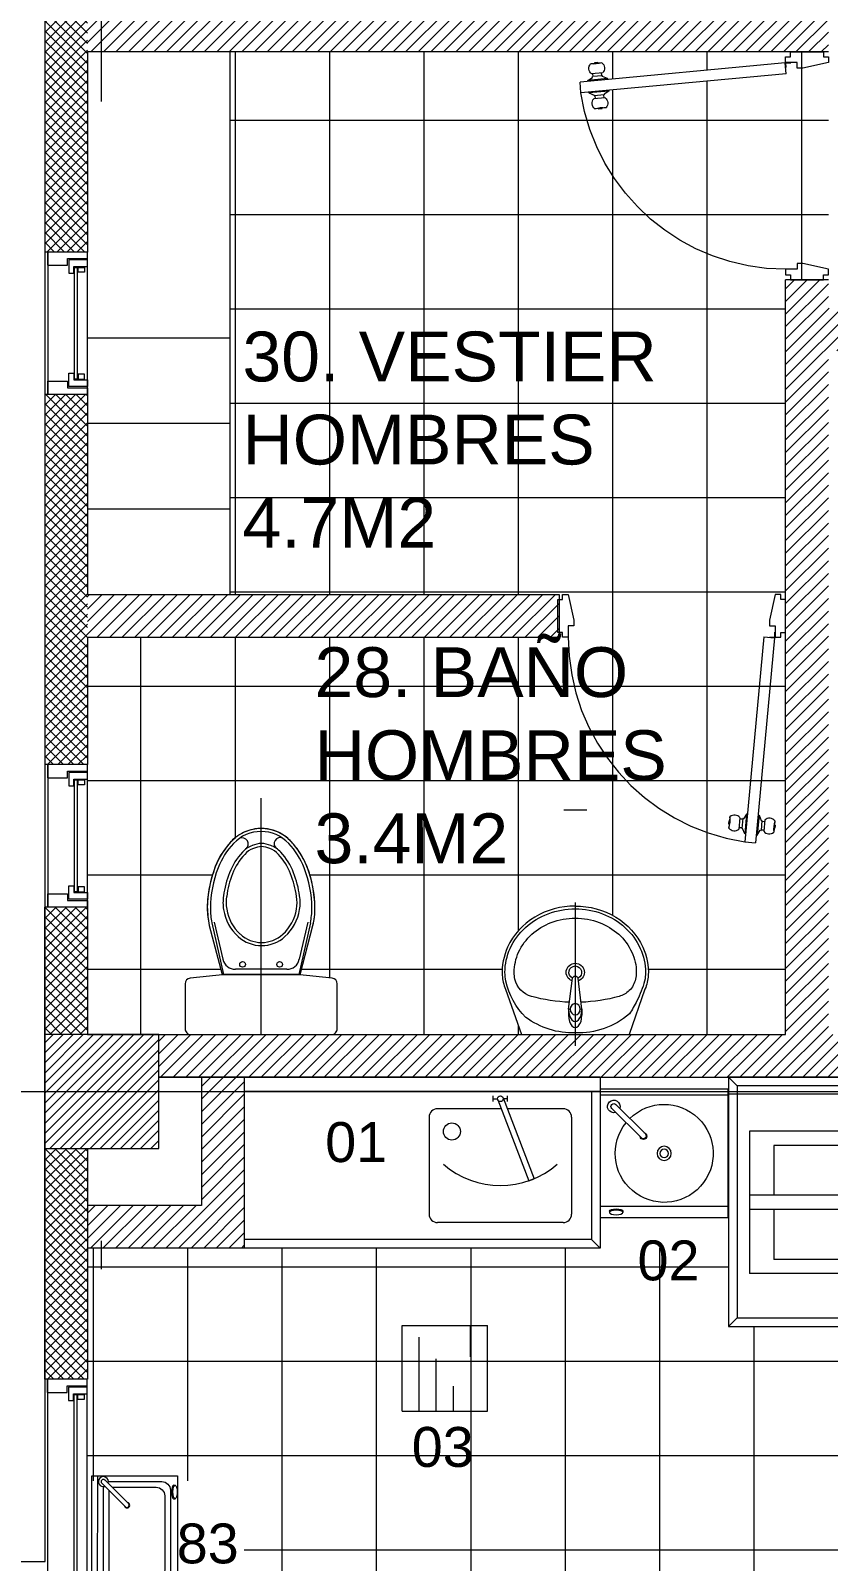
# Model space of a CAD drawing. Extents: x 98839 to 99031, y 101876 to 101926.
# Drawn here: x 98881.04 to 98883.83, y 101909.7 to 101915.07 of the extents above; entities that cross this region are included whole.
import ezdxf
from ezdxf.enums import TextEntityAlignment as Align

# ---------------------------------------------------------------- set-up
doc = ezdxf.new("R2010")
doc.units = 0
doc.header["$LTSCALE"] = 8
doc.header["$MEASUREMENT"] = 0
for name, pattern in [('CENTRO', [2, 1.25, -0.25, 0.25, -0.25]), ('DASHDOTX2', [2, 1, -0.5, 0, -0.5]), ('HIDDEN', [0.375, 0.25, -0.125])]:
    doc.linetypes.add(name, pattern=pattern)
doc.layers.get('0').update_dxf_attribs({"linetype": 'CONTINUOUS', "lineweight": 9})
for name, color, linetype, lineweight in [('5- 0.18 (muebles fijos)', 3, 'CONTINUOUS', 18), ('A_ACHU-1', 253, 'CONTINUOUS', 0), ('A_CARP-MAD', 46, 'CONTINUOUS', 18), ('A_CARP-MET', 126, 'CONTINUOUS', 18), ('A_CLRA-YESO', 71, 'CONTINUOUS', 18), ('A_COLS', 1, 'CONTINUOUS', 20), ('A_EJES', 75, 'DASHDOTX2', 5), ('A_EJES-APAR', 75, 'DASHDOTX2', 5), ('A_MUEB-ACHU', 8, 'CONTINUOUS', 9), ('A_MUEB-ARCH', 64, 'CONTINUOUS', 15), ('A_MUEB-FIJO', 3, 'CONTINUOUS', 15), ('A_MURO', 7, 'CONTINUOUS', 20), ('A_PISO-ACHU', 251, 'CONTINUOUS', 0), ('A_PISO-GRAN', 250, 'CONTINUOUS', 0), ('A_PROY', 16, 'HIDDEN', 5), ('A_PUER', 134, 'CONTINUOUS', 18), ('A_TEXT', 154, 'CONTINUOUS', 0), ('A_TEXT-DIM', 54, 'CONTINUOUS', 13), ('A_VENT', 124, 'CONTINUOUS', 18), ('MOBILIARIO', 3, 'CONTINUOUS', 15)]:
    doc.layers.add(name, color=color, linetype=linetype, lineweight=lineweight)
doc.layers.add('BORRAME', color=1, linetype='CONTINUOUS')
doc.styles.add('DIM', font='arial.ttf')
doc.styles.add('ROMAND', font='romand.shx')
pattern_1 = [(45, (0, 0), (-0.022097086912, 0.022097086912), [])]
pattern_2 = [(45, (0, 0), (-0.0176776695297, 0.0176776695297), []), (135, (0, 0), (-0.0176776695297, -0.0176776695297), [])]

# ---------------------------------------------------------------- blocks, each defined once
blk = doc.blocks.new('griferia lavamanos planta')
at = {"layer": 'A_MUEB-FIJO'}
for p, q in [((-0.0092, 0.0076), (-0.0305, 0.0076)), ((-0.0092, 0.0076), (-0.0092, 0.0021)), ((-0.0092, 0.0076), (0.0994, -0.0055)), ((-0.0092, -0.0389), (-0.0306, -0.0389)), ((-0.0092, -0.0389), (0.0994, -0.0258)), ((-0.0092, -0.0334), (-0.0092, -0.0389))]:
    blk.add_line(p, q, dxfattribs=at)
blk.add_arc((0.0965, -0.0157), 0.0105, 285.8239, 74.1761, dxfattribs=at)
at = {"layer": 'A_MUEB-FIJO', "extrusion": (0, 0, -1)}
for centre in [(-0.0305, -0.0157), (-0.0092, -0.0157)]:
    blk.add_ellipse(centre, major_axis=(-0.0433, 0), ratio=0.536655, start_param=4.711716, end_param=7.854654, dxfattribs=at)
at = {"layer": 'A_MUEB-FIJO'}
blk.add_ellipse((-0.0092, -0.0157), major_axis=(-0.0196, 0), ratio=0.90251, dxfattribs=at)
blk = doc.blocks.new('lavamanos fluxometro NUEVO de colgar')
at = {"layer": 'A_EJES-APAR'}
blk.add_line((0, -0.5529), (0, -0.0503), dxfattribs=at)
at = {"layer": 'A_MUEB-ACHU'}
for points in [[(-0.0201, -0.2028, 0.058386), (-0.1541, -0.2233, 0.279321), (-0.2116, -0.2839, 0.053416), (-0.2142, -0.3078, 0.107904), (-0.1987, -0.3784, 0.101905), (-0.1526, -0.4413, 0.094429), (-0.0841, -0.483, 0.089747), (0, -0.4982, 0.089747), (0.0841, -0.483, 0.094429), (0.1526, -0.4413, 0.101905), (0.1987, -0.3784, 0.107904), (0.2142, -0.3078, 0.053416), (0.2116, -0.2839, 0.145409), (0.1895, -0.2437)], [(0.1889, -0.2442, 0.14211), (0.154, -0.2233, 0.058332), (0.0201, -0.2028, 0.058332)]]:
    blk.add_lwpolyline(points, format="xyb", dxfattribs=at)
for radius, start, end in [(0.0319, 110.263, 69.737), (0.0223, 116.1236, 63.8764)]:
    blk.add_arc((0, -0.3078), radius, start, end, dxfattribs=at)
at = {"layer": 'A_MUEB-FIJO'}
for p, q in [((-0.2447, -0.2491), (-0.1889, -0.0896)), ((0.2447, -0.2491), (0.1889, -0.0896))]:
    blk.add_line(p, q, dxfattribs=at)
for points in [[(0, -0.0951, 0.167625), (-0.1736, -0.1497, 0.142025), (-0.2434, -0.277, 0.053416), (-0.2467, -0.3078, 0.107904), (-0.2283, -0.392, 0.101905), (-0.1744, -0.4655, 0.094429), (-0.0955, -0.5134, 0.089747), (0, -0.5307, 0.089747), (0.0955, -0.5134, 0.094429), (0.1744, -0.4655, 0.101905), (0.2283, -0.392, 0.107904), (0.2467, -0.3078, 0.053416), (0.2434, -0.277, 0.041696), (0.2163, -0.2078)], [(0.2162, -0.2078, 0.023881), (0.1902, -0.1618, 0.186733), (0, -0.0951, 0.164325)], [(0, -0.5407, -0.135313), (-0.1423, -0.5018, -0.151013), (-0.2374, -0.3962, -0.120701), (-0.2564, -0.2976, -0.085647), (-0.2447, -0.2491)], [(0, -0.5407, 0.135313), (0.1423, -0.5018, 0.151013), (0.2374, -0.3962, 0.120701), (0.2564, -0.2976, 0.085647), (0.2447, -0.2491)]]:
    blk.add_lwpolyline(points, format="xyb", dxfattribs=at)
blk.add_lwpolyline([(-0.1889, -0.0896), (0.1889, -0.0896)], dxfattribs=at)
at = {"layer": 'A_COLS', "rotation": 270}
blk.add_blockref('griferia lavamanos planta', (0.0157, -0.1875), dxfattribs=at)
blk = doc.blocks.new('*U476')
at = {"layer": 'A_PISO-ACHU'}
blk.add_line((-0.1588, 0), (-0.2391, 0), dxfattribs=at)
blk.add_wipeout([(-0.3879, 0.7874), (-0.01, 0.7874), (0.0458, 0.6279), (0.0556, 0.5945), (0.0556, 0.5391), (0.0435, 0.4929), (0.0245, 0.455), (0.0009, 0.4231), (-0.0217, 0.4006), (-0.0627, 0.3717), (-0.1018, 0.3537), (-0.1578, 0.3393), (-0.1892, 0.3365), (-0.1985, 0.3363), (-0.2467, 0.3404), (-0.2869, 0.3504), (-0.3264, 0.367), (-0.3481, 0.3795), (-0.3868, 0.4104), (-0.4078, 0.434), (-0.4299, 0.4679), (-0.45, 0.5205), (-0.4554, 0.5606), (-0.4533, 0.5961), (-0.4466, 0.6207), (-0.4268, 0.6762), (-0.4189, 0.6989)]).dxf.layer = 'A_MUEB-FIJO'
at = {"layer": 'A_MUEB-FIJO', "rotation": 359.999999999987}
blk.add_blockref('lavamanos fluxometro NUEVO de colgar', (-0.199, 0.877), dxfattribs=at)
blk = doc.blocks.new('puerta mad .80mt')
at = {"layer": '5- 0.18 (muebles fijos)'}
blk.add_line((21.3862, 37.751), (21.3862, 37.751), dxfattribs=at)
at = {"layer": 'A_ACHU-1'}
for p, q in [((21.2799, 37.6947), (21.2809, 37.706)), ((21.2799, 37.6947), (21.2825, 37.6945)), ((21.2809, 37.706), (21.2836, 37.7058)), ((21.2812, 37.6802), (21.2825, 37.6945)), ((21.2825, 37.6945), (21.2849, 37.7201)), ((21.3161, 37.677), (21.3198, 37.7168)), ((21.3264, 37.6807), (21.3165, 37.6817)), ((21.3293, 37.7112), (21.3193, 37.7121)), ((21.3262, 37.6786), (21.3295, 37.7134)), ((21.3292, 37.6783), (21.3262, 37.6786)), ((21.3366, 37.66), (21.3292, 37.6783)), ((21.3324, 37.7131), (21.3295, 37.7134)), ((21.343, 37.7297), (21.3324, 37.7131)), ((21.3366, 37.66), (21.343, 37.7297)), ((21.346, 37.7294), (21.343, 37.7297)), ((21.346, 37.7294), (21.343, 37.7297)), ((21.3804, 37.656), (21.3869, 37.7257)), ((21.3839, 37.7259), (21.3869, 37.7257)), ((21.3839, 37.7259), (21.3869, 37.7257)), ((21.3869, 37.7257), (21.3943, 37.7074)), ((21.3939, 37.6723), (21.3972, 37.7071)), ((21.3943, 37.7074), (21.3972, 37.7071)), ((21.397, 37.7049), (21.4069, 37.704)), ((21.4037, 37.6689), (21.4074, 37.7087)), ((21.4385, 37.6656), (21.4399, 37.6799)), ((21.4399, 37.6799), (21.4422, 37.7054)), ((21.4425, 37.6796), (21.4399, 37.6799)), ((21.4435, 37.6909), (21.4409, 37.6912)), ((21.4425, 37.6796), (21.4435, 37.6909)), ((21.3396, 37.6597), (21.3366, 37.66)), ((21.3774, 37.6562), (21.3804, 37.656)), ((21.3804, 37.656), (21.391, 37.6725)), ((21.391, 37.6725), (21.3939, 37.6723)), ((21.3942, 37.6744), (21.4041, 37.6735)), ((21.2814, 37.0339), (21.2813, 37.0174)), ((21.2814, 37.0339), (21.2819, 37.0389)), ((21.2816, 37.0359), (21.2981, 37.0345)), ((21.2817, 37.0369), (21.2907, 37.0361)), ((21.2981, 37.0355), (21.2981, 37.0345)), ((21.2813, 37.0174), (21.28, 37.0174))]:
    blk.add_line(p, q, dxfattribs=at)
blk.add_circle((21.2816, 37.0354), 0.00188, dxfattribs=at)
for centre, radius, start, end in [((21.1912, 37.7087), 0.0943, 342.4533, 6.9312), ((21.3002, 37.6952), 0.0242, 218.2951, 311.0894), ((21.3008, 37.7018), 0.0242, 38.2951, 131.0894), ((21.4233, 37.6905), 0.0242, 38.2951, 131.0894), ((21.5322, 37.677), 0.0943, 162.4533, 186.9312), ((21.4226, 37.6838), 0.0242, 218.2951, 311.0894), ((21.2816, 37.0354), 0.000938, 85, 265), ((21.2816, 37.0354), 0.000937, 265, 85)]:
    blk.add_arc(centre, radius, start, end, dxfattribs=at)
at = {"layer": 'A_CARP-MAD'}
for points in [[(21.2431, 36.9024), (21.2601, 36.9024), (21.2601, 36.8854), (21.2801, 36.8854), (21.3001, 36.9754), (21.3001, 36.9954), (21.2801, 36.9954), (21.2801, 37.0354), (21.2601, 37.0354), (21.2601, 37.0184), (21.2431, 37.0184)], [(22.0431, 36.9024), (22.0261, 36.9024), (22.0261, 36.8854), (22.0061, 36.8854), (21.9861, 36.9754), (21.9861, 36.9954), (22.0061, 36.9954), (22.0061, 37.0354), (22.0261, 37.0354), (22.0261, 37.0184), (22.0431, 37.0184)]]:
    blk.add_lwpolyline(points, close=True, dxfattribs=at)
at = {"layer": 'A_PROY'}
blk.add_arc((21.2789, 37.0344), 0.7272, 0.0817, 81.4946, dxfattribs=at)
at = {"layer": 'A_PUER'}
for p, q in [((21.2817, 37.0369), (21.3486, 37.7568)), ((21.3195, 37.0336), (21.3864, 37.7536)), ((21.3864, 37.7536), (21.3486, 37.7568)), ((21.3195, 37.0336), (21.2817, 37.0369))]:
    blk.add_line(p, q, dxfattribs=at)
blk = doc.blocks.new('sanitario convencional planta')
blk.add_wipeout([(-0.247, 0), (0.2384, 0), (0.2576, -0.003), (0.2656, -0.0126), (0.267, -0.0343), (0.267, -0.1781), (0.2618, -0.1915), (0.249, -0.198), (0.237, -0.1991), (0.137, -0.2102), (0.1848, -0.3974), (0.1884, -0.4347), (0.1881, -0.4735), (0.1792, -0.5288), (0.1676, -0.5707), (0.1557, -0.6024), (0.1341, -0.6407), (0.1156, -0.6654), (0.0688, -0.7058), (0.0289, -0.7204), (0, -0.7234), (-0.0318, -0.7197), (-0.0745, -0.7027), (-0.0978, -0.6849), (-0.1296, -0.6475), (-0.1519, -0.6097), (-0.1683, -0.5693), (-0.1787, -0.5313), (-0.1861, -0.486), (-0.1884, -0.4271), (-0.1731, -0.3491), (-0.137, -0.2102), (-0.2398, -0.1989), (-0.2539, -0.1968), (-0.2635, -0.1894), (-0.267, -0.1781), (-0.267, -0.02), (-0.2639, -0.0093), (-0.2526, -0.0008)]).dxf.layer = 'MOBILIARIO'
at = {"layer": 'MOBILIARIO'}
for p, q in [((0, 0), (0, -0.8303)), ((-0.137, -0.2102), (-0.1818, -0.383)), ((-0.173, -0.3922), (-0.1318, -0.2102)), ((-0.137, -0.2102), (0.137, -0.2102)), ((0.125, -0.2102), (-0.125, -0.2102)), ((0.173, -0.3922), (0.1318, -0.2102)), ((-0.1643, -0.394), (-0.1339, -0.2642)), ((-0.0905, -0.2288), (0.0905, -0.2288)), ((0.1643, -0.394), (0.1339, -0.2642))]:
    blk.add_line(p, q, dxfattribs=at)
blk.add_lwpolyline([(0.247, 0), (-0.247, 0, 0.414214), (-0.267, -0.02), (-0.267, -0.1781, 0.385714), (-0.249, -0.198), (-0.125, -0.2102), (-0.137, -0.2102), (-0.1818, -0.383, 0.075478), (-0.1882, -0.4633, 0.03871), (-0.177, -0.5382, 0.043116), (-0.1592, -0.5933, 0.05095), (-0.1296, -0.6475, 0.051053), (-0.0978, -0.6849, 0.086604), (-0.0605, -0.71, 0.061763), (-0.0224, -0.7216, 0.08632), (0.0224, -0.7216, 0.089224), (0.0743, -0.7027, 0.08292), (0.1074, -0.6751, 0.030058), (0.1371, -0.6363, 0.064909), (0.162, -0.5862, 0.02795), (0.1816, -0.5173, 0.059134), (0.1888, -0.4469, 0.046588), (0.1818, -0.383), (0.137, -0.2102), (0.125, -0.2102), (0.249, -0.198, 0.385714), (0.267, -0.1781), (0.267, -0.02, 0.414214), (0.247, 0)], format="xyb", close=True, dxfattribs=at)
for centre in [(-0.065, -0.2462), (0.065, -0.2462)]:
    blk.add_circle(centre, 0.01, dxfattribs=at)
for centre, radius, start, end in [((-0.0905, -0.2731), 0.0443, 90, 168.2955), ((0.0905, -0.2731), 0.0443, 11.7045, 90), ((-0.0011, -0.4348), 0.1229, 90.22, 132.0881), ((-0.002, -0.4348), 0.1229, 47.9119, 89.78), ((0.0211, -0.4616), 0.1576, 131.5556, 171.5984), ((0.0211, -0.4616), 0.1466, 131.5355, 171.6682), ((-0.0011, -0.4348), 0.1118, 90.22, 132.1143), ((-0.002, -0.4348), 0.1118, 47.8857, 89.78), ((-0.0242, -0.4616), 0.1466, 8.3318, 48.4645), ((-0.0242, -0.4616), 0.1576, 8.4016, 48.4444), ((0.073, -0.4432), 0.2619, 166.7026, 180), ((0.073, -0.4432), 0.2512, 168.2955, 180), ((-0.073, -0.4432), 0.2512, 0, 11.7045), ((-0.073, -0.4432), 0.2619, 0, 13.2974), ((0.2208, -0.4403), 0.4097, 180.4, 201.2568), ((0.2208, -0.4403), 0.399, 180.4107, 201.2568), ((-0.0012, -0.4627), 0.1358, 169.7483, 190.0458), ((-0.0012, -0.4627), 0.1248, 169.6666, 190.1778), ((-0.0019, -0.4627), 0.1248, 349.8222, 10.3334), ((-0.0019, -0.4627), 0.1358, 349.9542, 10.2517), ((-0.2208, -0.4403), 0.399, 338.7432, 359.5893), ((-0.2208, -0.4403), 0.4097, 338.7432, 359.6), ((0.1871, -0.4467), 0.3244, 187.0265, 201.9681), ((0.1871, -0.4467), 0.3133, 186.9727, 201.9889), ((-0.1902, -0.4467), 0.3133, 338.0111, 353.0273), ((-0.1902, -0.4467), 0.3244, 338.0319, 352.9735), ((0.0968, -0.4885), 0.2767, 201.2568, 223.2845), ((0.0968, -0.4885), 0.266, 201.2568, 223.2845), ((0.0871, -0.4918), 0.2149, 200.788, 223.4696), ((0.0871, -0.4918), 0.2038, 200.7562, 223.6176), ((-0.0902, -0.4918), 0.2038, 316.3824, 339.2438), ((-0.0902, -0.4918), 0.2149, 316.5304, 339.212), ((-0.0968, -0.4885), 0.266, 316.7155, 338.7432), ((-0.0968, -0.4885), 0.2767, 316.7155, 338.7432), ((-0.0141, -0.5966), 0.0696, 218.1678, 253.4343), ((-0.0141, -0.5966), 0.0586, 217.6826, 254.1454), ((0.011, -0.5966), 0.0586, 285.8546, 322.3174), ((0.011, -0.5966), 0.0696, 286.5657, 321.8322), ((0, -0.5797), 0.1436, 223.2845, 270), ((0, -0.5797), 0.133, 223.2845, 270), ((-0.0669, -0.6701), 0.021, 245.9843, 49.3463), ((-0.0001, -0.5878), 0.0828, 245.849, 268.9719), ((-0.0001, -0.5878), 0.0718, 245.2602, 268.9719), ((-0.003, -0.5878), 0.0718, 271.0281, 294.7398), ((-0.003, -0.5878), 0.0828, 271.0281, 294.151), ((0, -0.5797), 0.133, 270, 316.7155), ((0, -0.5797), 0.1436, 270, 316.7155), ((0.0672, -0.6689), 0.022, 130.1469, 291.7919)]:
    blk.add_arc(centre, radius, start, end, dxfattribs=at)
blk = doc.blocks.new('MD-200-7C-flat-1')
at = {"color": 3}
for p, q in [((-12.4, 174.6), (1847.8, 307.1)), ((1847.8, 307.1), (1910, -565.7)), ((-12.4, 174.6), (49.7, -698.2)), ((1910, -565.7), (49.7, -698.2))]:
    blk.add_line(p, q, dxfattribs=at)
at = {"color": 4}
for p, q in [((19.6, 146.8), (1820, 275)), ((1820, 275), (1847.8, 307.1)), ((1820, 275), (1878, -537.9)), ((19.6, 146.8), (-12.4, 174.6)), ((19.6, 146.8), (77.5, -666.2)), ((1878, -537.9), (77.5, -666.2)), ((1878, -537.9), (1910, -565.7)), ((77.5, -666.2), (49.7, -698.2))]:
    blk.add_line(p, q, dxfattribs=at)
at = {"color": 4, "ltscale": 10}
blk.add_line((-8.2, 114.7), (1852.1, 247.2), dxfattribs=at)
at = {"layer": 'BORRAME', "style": 'ROMAND', "flags": 9}
for tag, p in [('CODIGO', (896.9, -233.5)), ('DESCRIPCION', (857.2, -266.4)), ('TIPO', (924.4, -291.7)), ('SUBAPARATOS_QUE_TIENE', (759.7, -332.1)), ('CODIGO_DE_ZONA', (823.1, -357.6)), ('NUMERO_DE_POSICION', (790.6, -390)), ('VARIABLE_ANCHO', (836.2, -446.9)), ('VARIABLE_LARGO', (837.4, -416.8))]:
    blk.add_attdef(tag, p, '', height=20, rotation=4.0753, dxfattribs=at)
blk = doc.blocks.new('ES-$-1-SMV')
at = {"color": 0, "linetype": 'ByBlock'}
for p, q in [((0, 0), (0, -500)), ((0, 0), (1000, 0)), ((1000, 0), (1000, -500)), ((0, -225), (1000, -225)), ((0, -275), (1000, -275)), ((0, -500), (1000, -500))]:
    blk.add_line(p, q, dxfattribs=at)
at = {"color": 2, "linetype": 'ByBlock'}
for p, q in [((50, -50), (50, -225)), ((50, -50), (950, -50)), ((950, -50), (950, -225)), ((50, -275), (50, -450)), ((950, -275), (950, -450)), ((50, -450), (950, -450))]:
    blk.add_line(p, q, dxfattribs=at)
at = {"layer": 'BORRAME', "style": 'ROMAND', "flags": 9}
for tag, p in [('CODIGO', (473.7, -139.7)), ('DESCRIPCION', (473.7, -169.7)), ('TIPO', (473.7, -199.7)), ('SUBAPARATOS_QUE_TIENE', (473.7, -229.7)), ('CODIGO_DE_ZONA', (473.7, -259.7)), ('NUMERO_DE_POSICION', (473.7, -289.7)), ('VARIABLE_LARGO', (473.7, -319.7)), ('VARIABLE_ANCHO', (473.7, -349.7))]:
    blk.add_attdef(tag, text='', height=20, dxfattribs=at).set_placement(p, align=Align.MIDDLE)
blk = doc.blocks.new('LP-21')
at = {"color": 0, "linetype": 'ByBlock'}
for p, q in [((0, -450), (0, 0)), ((0, 0), (450, 0)), ((450, 0), (450, -450)), ((450, -450), (0, -450))]:
    blk.add_line(p, q, dxfattribs=at)
at = {"color": 2, "linetype": 'ByBlock'}
for p, q in [((0, -20), (450, -20)), ((0, -411.5), (450, -411.5))]:
    blk.add_line(p, q, dxfattribs=at)
at = {"color": 4, "linetype": 'ByBlock'}
for p, q in [((394.8, -53), (291.1, -156.8)), ((409, -67.1), (305.2, -170.9)), ((370, -427.8), (370, -432.5)), ((417.4, -427.8), (417.4, -432.5))]:
    blk.add_line(p, q, dxfattribs=at)
for radius in [25, 15]:
    blk.add_circle((225, -225), radius, dxfattribs=at)
at = {"color": 2, "linetype": 'ByBlock'}
blk.add_arc((225, -225), 172, 45.5064, 38.8321, dxfattribs=at)
at = {"color": 4, "linetype": 'ByBlock'}
for centre, radius, start, end in [((401.9, -60.1), 22, 252.023, 197.977), ((401.9, -60.1), 10, 315, 135), ((298.1, -163.8), 10, 135, 315)]:
    blk.add_arc(centre, radius, start, end, dxfattribs=at)
at = {"color": 8, "linetype": 'ByBlock'}
blk.add_arc((298.1, -163.8), 12, 101.4427, 348.5573, dxfattribs=at)
at = {"color": 4, "linetype": 'ByBlock'}
blk.add_ellipse((393.7, -427.8), major_axis=(-23.7, 0), ratio=0.323913, start_param=3.141593, end_param=6.283185, dxfattribs=at)
blk.add_ellipse((393.7, -432.5), major_axis=(-23.7, 0), ratio=0.323913, dxfattribs=at)
at = {"layer": 'BORRAME', "style": 'ROMAND', "flags": 9}
for tag, p in [('DESCRIPCION', (211.5, -545.2)), ('CODIGO', (211.5, -515.2)), ('TIPO', (211.5, -575.2)), ('SUBAPARATOS_QUE_TIENE', (211.5, -605.2)), ('CODIGO_DE_ZONA', (211.5, -635.2)), ('NUMERO_DE_POSICION', (211.5, -665.2)), ('VARIABLE_LARGO', (211.5, -695.2)), ('VARIABLE_ANCHO', (211.5, -725.2))]:
    blk.add_attdef(tag, text='', height=20, dxfattribs=at).set_placement(p, align=Align.MIDDLE)
blk = doc.blocks.new('I-30-30')
at = {"color": 0, "linetype": 'ByBlock'}
for p, q in [((0, 0), (0, -300)), ((0, 0), (300, 0)), ((300, 0), (300, -300)), ((0, -300), (300, -300))]:
    blk.add_line(p, q, dxfattribs=at)
at = {"color": 4, "linetype": 'ByBlock'}
for p, q in [((0, -60), (260, -60)), ((0, -120), (183.7, -120)), ((0, -180), (87.9, -180)), ((190.9, -240), (300, -240))]:
    blk.add_line(p, q, dxfattribs=at)
at = {"layer": 'BORRAME', "style": 'ROMAND', "flags": 9}
for tag, p in [('DESCRIPCION', (151.1, -363.7)), ('CODIGO', (151.1, -333.7)), ('SUBAPARATOS_QUE_TIENE', (151.1, -423.7)), ('TIPO', (151.1, -393.7)), ('NUMERO_DE_POSICION', (151.1, -483.7)), ('CODIGO_DE_ZONA', (151.1, -453.7)), ('VARIABLE_ANCHO', (151.1, -543.7)), ('VARIABLE_LARGO', (151.1, -513.7))]:
    blk.add_attdef(tag, text='', height=20, dxfattribs=at).set_placement(p, align=Align.MIDDLE)
blk = doc.blocks.new('963-22871')
at = {"color": 0, "linetype": 'ByBlock'}
for p, q in [((0, -300), (0, 0)), ((0, 0), (400, 0)), ((400, 0), (400, -300)), ((400, -300), (0, -300))]:
    blk.add_line(p, q, dxfattribs=at)
at = {"color": 2, "linetype": 'ByBlock'}
blk.add_line((0, -20), (400, -20), dxfattribs=at)
at = {"color": 4, "linetype": 'ByBlock'}
for p, q in [((374.3, -34.3), (291.3, -117.4)), ((385.7, -45.7), (302.6, -128.7)), ((320, -287), (320, -291.6)), ((367.4, -287), (367.4, -291.6))]:
    blk.add_line(p, q, dxfattribs=at)
blk.add_lwpolyline([(380, -57.6), (380, -245.2, -0.414214), (350, -275.2), (50, -275.2, -0.414214), (20, -245.2), (20, -70, -0.414214), (50, -40), (362.4, -40)], format="xyb", dxfattribs=at)
at = {"color": 2, "linetype": 'ByBlock'}
blk.add_lwpolyline([(360, -71.3), (360, -225.2, -0.414214), (330, -255.2), (70, -255.2, -0.414214), (40, -225.2), (40, -90, -0.414214), (70, -60), (348.7, -60)], format="xyb", dxfattribs=at)
at = {"color": 4, "linetype": 'ByBlock'}
for centre, radius, start, end in [((380, -40), 17.6, 252.023, 197.977), ((380, -40), 8, 315, 135), ((297, -123), 8, 135, 315)]:
    blk.add_arc(centre, radius, start, end, dxfattribs=at)
at = {"color": 8, "linetype": 'ByBlock'}
blk.add_arc((297, -123), 9.6, 101.4427, 348.5573, dxfattribs=at)
at = {"color": 4, "linetype": 'ByBlock'}
blk.add_ellipse((343.7, -287), major_axis=(-23.7, 0), ratio=0.323913, start_param=3.141593, end_param=6.283185, dxfattribs=at)
blk.add_ellipse((343.7, -291.6), major_axis=(-23.7, 0), ratio=0.323913, dxfattribs=at)
at = {"layer": 'BORRAME', "style": 'ROMAND', "flags": 9}
for tag, p in [('DESCRIPCION', (201.7, -380)), ('CODIGO', (201.7, -350)), ('SUBAPARATOS_QUE_TIENE', (201.7, -440)), ('TIPO', (201.7, -410)), ('CODIGO_DE_ZONA', (201.7, -470)), ('NUMERO_DE_POSICION', (201.7, -500)), ('VARIABLE_LARGO', (201.7, -530)), ('VARIABLE_ANCHO', (201.7, -560))]:
    blk.add_attdef(tag, text='', height=20, dxfattribs=at).set_placement(p, align=Align.MIDDLE)
blk = doc.blocks.new('*U792')
at = {"layer": 'A_CARP-MAD'}
blk.add_lwpolyline([(0.1397, -0.0466), (0.0701, -0.0466), (0.0701, -0.0232), (0, -0.0232), (0, 0), (0.1397, 0)], dxfattribs=at)
for points in [[(0, -0.0279), (0.0652, -0.0279), (0.0652, -0.0744), (0.0479, -0.0744), (0.0479, -0.0511), (0, -0.0511)], [(0, -0.0279), (0.0652, -0.0279), (0.0652, -0.0744), (0.0479, -0.0744), (0.0479, -0.0511), (0, -0.0511)], [(0.0333, -0.0713), (0.0333, -0.0538), (0.0104, -0.0538), (0.0104, -0.0713)], [(0, -0.4721), (0.0652, -0.4721), (0.0652, -0.4256), (0.0479, -0.4256), (0.0479, -0.4489), (0, -0.4489)], [(0.0333, -0.4287), (0.0333, -0.4462), (0.0104, -0.4462), (0.0104, -0.4287)], [(0, -0.4768), (0, -0.5), (0.1397, -0.5), (0.1397, -0.4534), (0.0701, -0.4534), (0.0701, -0.4768)]]:
    blk.add_lwpolyline(points, close=True, dxfattribs=at)
at = {"layer": 'A_CARP-MET'}
blk.add_line((0.1397, -0.0466), (0.1397, 0), dxfattribs=at)
blk.add_lwpolyline([(0.0333, -0.0713), (0.0333, -0.0538), (0.0104, -0.0538), (0.0104, -0.0713)], close=True, dxfattribs=at)
at = {"layer": 'A_VENT'}
for p, q in [((0, -0.5), (0, 0)), ((0.1397, 0), (0.1397, -0.5))]:
    blk.add_line(p, q, dxfattribs=at)
blk.add_lwpolyline([(0.0361, -0.0538), (0.0361, -0.4462), (0.0454, -0.4462), (0.0454, -0.0538)], close=True, dxfattribs=at)
blk = doc.blocks.new('VENTANA 1.00')
at = {"layer": 'A_CARP-MAD'}
for points in [[(-0.9768, -0.1397), (-1, -0.1397), (-1, 0), (-0.9534, 0), (-0.9534, -0.0696), (-0.9768, -0.0696)], [(-0.9721, -0.1397), (-0.9721, -0.0745), (-0.9256, -0.0745), (-0.9256, -0.0918), (-0.9489, -0.0918), (-0.9489, -0.1397)], [(-0.9287, -0.1063), (-0.9462, -0.1063), (-0.9462, -0.1293), (-0.9287, -0.1293)], [(0.9721, -0.1397), (0.9721, -0.0745), (0.9256, -0.0745), (0.9256, -0.0918), (0.9489, -0.0918), (0.9489, -0.1397)], [(0.9721, -0.1397), (0.9721, -0.0745), (0.9256, -0.0745), (0.9256, -0.0918), (0.9489, -0.0918), (0.9489, -0.1397)], [(0.9287, -0.1063), (0.9462, -0.1063), (0.9462, -0.1293), (0.9287, -0.1293)]]:
    blk.add_lwpolyline(points, close=True, dxfattribs=at)
blk.add_lwpolyline([(0.9534, 0), (0.9534, -0.0696), (0.9768, -0.0696), (0.9768, -0.1397), (1, -0.1397), (1, 0)], dxfattribs=at)
at = {"layer": 'A_CARP-MET'}
blk.add_line((0.9534, 0), (1, 0), dxfattribs=at)
blk.add_lwpolyline([(0.9287, -0.1063), (0.9462, -0.1063), (0.9462, -0.1293), (0.9287, -0.1293)], close=True, dxfattribs=at)
at = {"layer": 'A_VENT'}
for p, q in [((1, 0), (-1, 0)), ((-1, -0.1397), (1, -0.1397))]:
    blk.add_line(p, q, dxfattribs=at)
blk.add_lwpolyline([(0.9462, -0.1036), (-0.9462, -0.1036), (-0.9462, -0.0943), (0.9462, -0.0943)], close=True, dxfattribs=at)
blk = doc.blocks.new('A$C004831D2')
at = {"layer": 'A_TEXT-DIM', "rotation": 90}
blk.add_blockref('VENTANA 1.00', (-0.3907, 5.7399), dxfattribs=at)

msp = doc.modelspace()

# ---------------------------------------------------------------- hatches: boundary and pattern name
at = {"layer": 'A_CLRA-YESO', "true_color": 0xd10000}
h = msp.add_hatch(dxfattribs=at)
h.set_pattern_fill('ANSI37', color=12, scale=0.2)
h.set_pattern_definition(pattern_2)
h.paths.add_polyline_path([(98881.2347, 101918.3494), (98881.0847, 101918.3494), (98881.0847, 101918.1519), (98881.2347, 101918.1519)])
h.paths.add_polyline_path([(98881.2347, 101911.9969), (98881.0847, 101911.9969), (98881.0847, 101911.5495), (98881.2347, 101911.5495)])
h.paths.add_polyline_path([(98881.0847, 101916.3519), (98881.2347, 101916.3519), (98881.2347, 101917.6519), (98881.0847, 101917.6519)])
h.paths.add_polyline_path([(98881.2347, 101913.7969), (98881.0847, 101913.7969), (98881.0847, 101912.4969), (98881.2347, 101912.4969)])
h.paths.add_polyline_path([(98881.0847, 101914.2969), (98881.2347, 101914.2969), (98881.2347, 101915.8519), (98881.0847, 101915.8519)])
at = {"layer": 'A_CLRA-YESO', "true_color": 0x57ad00}
h = msp.add_hatch(dxfattribs=at)
h.set_pattern_fill('ANSI31', color=74, scale=0.25)
h.set_pattern_definition(pattern_1)
h.paths.add_polyline_path([(98882.8897, 101913.0944), (98881.2347, 101913.0944), (98881.2347, 101912.9444), (98882.8897, 101912.9444)])
h.paths.add_polyline_path([(98883.8347, 101915.1494), (98881.2347, 101915.1494), (98881.2347, 101914.9994), (98883.8347, 101914.9994)])
h.paths.add_polyline_path([(98882.8597, 101917.2044), (98881.2347, 101917.2044), (98881.2347, 101917.0544), (98882.8597, 101917.0544)])
h = msp.add_hatch(dxfattribs=at)
h.set_pattern_fill('ANSI31', color=74, scale=0.25)
h.set_pattern_definition(pattern_1)
h.paths.add_polyline_path([(98887.8347, 101908.4494), (98887.6847, 101908.4494), (98887.6847, 101905.4494), (98887.8347, 101905.4494), (98887.8347, 101906.0494), (98890.4347, 101906.0494), (98890.4347, 101906.1994), (98887.8347, 101906.1994)])
h.paths.add_polyline_path([(98890.4347, 101909.5994), (98887.6847, 101909.5994), (98887.6847, 101909.4494), (98890.4347, 101909.4494)])
h.paths.add_polyline_path([(98887.8347, 101911.3994), (98890.1847, 101911.3994), (98890.1847, 101911.5494), (98887.6847, 101911.5494), (98887.6847, 101910.5994), (98887.8347, 101910.5994)])
h.paths.add_polyline_path([(98886.6847, 101911.5494), (98883.8347, 101911.5494), (98883.8347, 101913.9494), (98886.0347, 101913.9494), (98886.0347, 101912.9494), (98886.1847, 101912.9494), (98886.1847, 101914.0994), (98883.8347, 101914.0994), (98883.8347, 101914.1992), (98883.6847, 101914.1992), (98883.6847, 101911.5494), (98881.4847, 101911.5494), (98881.4847, 101911.3994), (98886.6847, 101911.3994)])
h.paths.add_polyline_path([(98890.4347, 101913.1994), (98890.4347, 101913.1994), (98887.8347, 101913.1994), (98887.8347, 101916.0494), (98890.5847, 101916.0494), (98890.5847, 101916.5244), (98890.4347, 101916.5244), (98890.4347, 101916.1994), (98884.8347, 101916.1994), (98884.8347, 101916.0494), (98887.6847, 101916.0494), (98887.6847, 101913.0494), (98890.4347, 101913.0494)])
h = msp.add_hatch(dxfattribs=at)
h.set_pattern_fill('ANSI31', color=74, scale=0.25)
h.set_pattern_definition(pattern_1)
h.paths.add_polyline_path([(98881.7847, 101911.3994), (98881.6347, 101911.3994), (98881.6347, 101910.9495), (98881.2347, 101910.9495), (98881.2347, 101910.7995), (98881.7847, 101910.7995)])
at = {"layer": 'A_CLRA-YESO', "true_color": 0xd10000}
h = msp.add_hatch(dxfattribs=at)
h.set_pattern_fill('ANSI37', color=12, scale=0.2)
h.set_pattern_definition(pattern_2)
h.paths.add_polyline_path([(98881.4848, 101904.0551), (98881.2347, 101904.0551), (98881.2347, 101903.9051), (98881.3348, 101903.9051), (98881.3347, 101903.5994), (98881.4847, 101903.5994)])
h.paths.add_polyline_path([(98881.0846, 101910.3393), (98881.2346, 101910.3393), (98881.2347, 101910.9495), (98881.234, 101910.9495), (98881.234, 101911.1495), (98881.0847, 101911.1495)])
h.paths.add_polyline_path([(98881.0847, 101907.4794), (98881.2347, 101907.4794), (98881.234, 101908.3393), (98881.0847, 101908.3393)])
h.paths.add_polyline_path([(98881.2347, 101904.4794), (98881.0847, 101904.4794), (98881.0847, 101903.5994), (98881.2347, 101903.5994)])
at = {"layer": 'A_PISO-ACHU'}
h = msp.add_hatch(dxfattribs=at)
h.set_pattern_fill('ANSI31', color=256, scale=0.2)
h.set_pattern_definition([(45, (-164.107538, 0), (-0.0176776695297, 0.0176776695297), [])])
h.paths.add_polyline_path([(98890.5847, 101918.7494), (98890.5847, 101918.3494), (98890.1847, 101918.3494), (98890.1847, 101918.7494)])
h.paths.add_polyline_path([(98890.5847, 101911.5494), (98890.5847, 101911.1494), (98890.1847, 101911.1494), (98890.1847, 101911.5494)])
h.paths.add_polyline_path([(98890.5847, 101903.5993), (98890.5847, 101903.1993), (98890.1847, 101903.1993), (98890.1847, 101903.5993)])
h.paths.add_polyline_path([(98881.0847, 101903.5994), (98881.0847, 101903.1994), (98881.4847, 101903.1994), (98881.4847, 101903.5994)])
h.paths.add_polyline_path([(98881.0847, 101911.5495), (98881.0847, 101911.1495), (98881.4847, 101911.1495), (98881.4847, 101911.5495)])
h.paths.add_polyline_path([(98881.0848, 101918.7494), (98881.0848, 101918.3494), (98881.4848, 101918.3494), (98881.4848, 101918.7494)])
h = msp.add_hatch(dxfattribs=at)
h.set_pattern_fill('NET', color=256, scale=2.65, angle=89.9993)
h.set_pattern_definition([(89.9993, (98890.03416, 101872.69075), (-0.33125, 3.9e-06), []), (179.9993, (98890.03416, 101872.69075), (-3.9e-06, -0.33125), [])])
edge = h.paths.add_edge_path()
edge.add_line((98881.2346, 101912.9444), (98881.2346, 101911.5494))
edge.add_line((98881.2346, 101911.5494), (98883.6846, 101911.5494))
edge.add_line((98883.6846, 101911.5494), (98883.6846, 101912.9614))
edge.add_line((98883.6846, 101912.9614), (98883.6676, 101912.9614))
edge.add_line((98883.6676, 101912.9614), (98883.6676, 101912.9444))
edge.add_line((98883.6676, 101912.9444), (98883.6461, 101912.9444))
edge.add_line((98883.6461, 101912.9444), (98883.5881, 101912.3201))
edge.add_line((98883.5881, 101912.3201), (98883.5911, 101912.3198))
edge.add_line((98883.5911, 101912.3198), (98883.5985, 101912.3015))
edge.add_line((98883.5985, 101912.3015), (98883.6014, 101912.3013))
edge.add_line((98883.6014, 101912.3013), (98883.6112, 101912.2982))
edge.add_line((98883.6112, 101912.2982), (98883.6012, 101912.2991))
edge.add_line((98883.6012, 101912.2991), (98883.5982, 101912.2664))
edge.add_line((98883.5982, 101912.2664), (98883.5953, 101912.2667))
edge.add_line((98883.5953, 101912.2667), (98883.5811, 101912.2446))
edge.add_line((98883.5811, 101912.2446), (98883.5791, 101912.223))
edge.add_line((98883.5791, 101912.223), (98883.5413, 101912.2262))
edge.add_arc((98883.6488, 101912.9454), 0.7272, 180.081, 261.494, ccw=False)
edge.add_line((98882.9216, 101912.9444), (98882.9016, 101912.9444))
edge.add_line((98882.9016, 101912.9444), (98882.9016, 101912.9614))
edge.add_line((98882.9016, 101912.9614), (98882.8846, 101912.9614))
edge.add_line((98882.8846, 101912.9614), (98882.8846, 101912.9444))
edge.add_line((98882.8846, 101912.9444), (98881.2346, 101912.9444))
edge = h.paths.add_edge_path(flags=16)
edge.add_line((98883.6465, 101912.2996), (98883.6452, 101912.2853))
edge.add_line((98883.6452, 101912.2853), (98883.6478, 101912.2851))
edge.add_line((98883.6478, 101912.2851), (98883.6467, 101912.2738))
edge.add_line((98883.6467, 101912.2738), (98883.6428, 101912.2598))
edge.add_arc((98883.7364, 101912.2711), 0.0943, 162.4527, 186.9305, ccw=False)
edge = h.paths.add_edge_path()
edge.add_line((98881.7347, 101914.9994), (98881.7346, 101913.0944))
edge.add_line((98881.7346, 101913.0944), (98882.8846, 101913.0944))
edge.add_line((98882.8846, 101913.0944), (98882.8846, 101912.9614))
edge.add_line((98882.8846, 101912.9614), (98882.9016, 101912.9614))
edge.add_line((98882.9016, 101912.9614), (98882.9016, 101912.9444))
edge.add_line((98882.9016, 101912.9444), (98882.9216, 101912.9444))
edge.add_arc((98883.6488, 101912.9454), 0.7272, 180.081, 261.494)
edge.add_line((98883.5413, 101912.2262), (98883.5791, 101912.223))
edge.add_line((98883.5791, 101912.223), (98883.5811, 101912.2446))
edge.add_line((98883.5811, 101912.2446), (98883.5987, 101912.2721))
edge.add_line((98883.5987, 101912.2721), (98883.6014, 101912.3013))
edge.add_line((98883.6014, 101912.3013), (98883.5985, 101912.3015))
edge.add_line((98883.5985, 101912.3015), (98883.5911, 101912.3198))
edge.add_line((98883.5911, 101912.3198), (98883.5881, 101912.3201))
edge.add_line((98883.5881, 101912.3201), (98883.6461, 101912.9444))
edge.add_line((98883.6461, 101912.9444), (98883.6676, 101912.9444))
edge.add_line((98883.6676, 101912.9444), (98883.6676, 101912.9614))
edge.add_line((98883.6676, 101912.9614), (98883.6846, 101912.9614))
edge.add_line((98883.6846, 101912.9614), (98883.6846, 101914.1994))
edge.add_line((98883.6846, 101914.1994), (98883.8346, 101914.1994))
edge.add_line((98883.8346, 101914.1994), (98883.8347, 101914.9994))
edge.add_line((98883.8347, 101914.9994), (98881.7347, 101914.9994))
edge = h.paths.add_edge_path(flags=16)
edge.add_line((98882.9665, 101914.856), (98882.9633, 101914.8939))
edge.add_line((98882.9633, 101914.8939), (98882.9906, 101914.8964))
edge.add_line((98882.9906, 101914.8964), (98882.9904, 101914.8994))
edge.add_line((98882.9904, 101914.8994), (98883.0069, 101914.9101))
edge.add_line((98883.0069, 101914.9101), (98883.0067, 101914.913))
edge.add_line((98883.0067, 101914.913), (98883.0075, 101914.92))
edge.add_arc((98883.0182, 101914.9417), 0.0242, 138.9099, 243.7352, ccw=False)
edge.add_line((98883, 101914.9576), (98883.0143, 101914.9589))
edge.add_line((98883.0143, 101914.9589), (98883.0141, 101914.9615))
edge.add_line((98883.0141, 101914.9615), (98883.0253, 101914.9626))
edge.add_line((98883.0253, 101914.9626), (98883.0399, 101914.9613))
edge.add_arc((98883.0249, 101914.9423), 0.0242, -54.9861, 51.7043, ccw=False)
edge.add_line((98883.0387, 101914.9225), (98883.0393, 101914.916))
edge.add_line((98883.0393, 101914.916), (98883.0415, 101914.9162))
edge.add_line((98883.0415, 101914.9162), (98883.0418, 101914.9133))
edge.add_line((98883.0418, 101914.9133), (98883.0601, 101914.9059))
edge.add_line((98883.0601, 101914.9059), (98883.0603, 101914.9029))
edge.add_line((98883.0603, 101914.9029), (98883.6832, 101914.9608))
edge.add_line((98883.6832, 101914.9608), (98883.6828, 101914.9607))
edge.add_arc((98883.6847, 101914.9609), 0.00187, -100.4667, 184.9993, ccw=False)
edge.add_line((98883.6843, 101914.959), (98883.6856, 101914.9444))
edge.add_line((98883.6856, 101914.9444), (98883.6865, 101914.9229))
edge.add_line((98883.6865, 101914.9229), (98883.0639, 101914.8651))
edge.add_line((98883.0639, 101914.8651), (98883.0641, 101914.8621))
edge.add_line((98883.0641, 101914.8621), (98883.0475, 101914.8514))
edge.add_line((98883.0475, 101914.8514), (98883.0478, 101914.8485))
edge.add_line((98883.0478, 101914.8485), (98883.0469, 101914.8415))
edge.add_arc((98883.0363, 101914.8198), 0.0242, -41.0901, 63.7352, ccw=False)
edge.add_line((98883.0545, 101914.8039), (98883.0402, 101914.8026))
edge.add_line((98883.0402, 101914.8026), (98883.0404, 101914.8))
edge.add_line((98883.0404, 101914.8), (98883.0292, 101914.7989))
edge.add_line((98883.0292, 101914.7989), (98883.0146, 101914.8002))
edge.add_arc((98883.0296, 101914.8192), 0.0242, 125.0139, 231.7043, ccw=False)
edge.add_line((98883.0157, 101914.839), (98883.0151, 101914.8455))
edge.add_line((98883.0151, 101914.8455), (98883.013, 101914.8453))
edge.add_line((98883.013, 101914.8453), (98883.0127, 101914.8482))
edge.add_line((98883.0127, 101914.8482), (98882.9944, 101914.8556))
edge.add_line((98882.9944, 101914.8556), (98882.9942, 101914.8586))
edge.add_line((98882.9942, 101914.8586), (98882.9665, 101914.856))
h.paths.add_polyline_path([(98883.6296, 101912.9453), (98883.6296, 101912.9443), (98883.6462, 101912.9429), (98883.6463, 101912.9439)], flags=16)
edge = h.paths.add_edge_path(flags=0)
edge.add_line((98883.684, 101914.9517), (98883.6831, 101914.961))
edge.add_line((98883.6831, 101914.961), (98883.6837, 101914.961))
edge.add_arc((98883.6847, 101914.9609), 0.000937, 4.9993, 172.9413, ccw=False)
edge.add_arc((98883.6847, 101914.9609), 0.000937, -175.0007, 4.9993, ccw=False)
edge.add_line((98883.6837, 101914.9608), (98883.684, 101914.9517))
edge = h.paths.add_edge_path(flags=16)
edge.add_line((98883.5271, 101912.306), (98883.5335, 101912.3054))
edge.add_line((98883.5335, 101912.3054), (98883.5337, 101912.3075))
edge.add_line((98883.5337, 101912.3075), (98883.5367, 101912.3073))
edge.add_line((98883.5367, 101912.3073), (98883.5473, 101912.3239))
edge.add_line((98883.5473, 101912.3239), (98883.5408, 101912.2542))
edge.add_line((98883.5408, 101912.2542), (98883.5334, 101912.2724))
edge.add_line((98883.5334, 101912.2724), (98883.5305, 101912.2727))
edge.add_line((98883.5305, 101912.2727), (98883.5307, 101912.2749))
edge.add_line((98883.5307, 101912.2749), (98883.5242, 101912.2755))
edge.add_arc((98883.5044, 101912.2893), 0.0242, 218.2944, 324.9848, ccw=False)
edge.add_line((98883.4855, 101912.2744), (98883.4868, 101912.2886))
edge.add_line((98883.4868, 101912.2886), (98883.4842, 101912.2889))
edge.add_line((98883.4842, 101912.2889), (98883.4852, 101912.3002))
edge.add_line((98883.4852, 101912.3002), (98883.4892, 101912.3142))
edge.add_arc((98883.505, 101912.296), 0.0242, 24.3984, 131.0888, ccw=False)
h.paths.add_polyline_path([(98881.4848, 101918.3494), (98881.2347, 101918.3494), (98881.2347, 101917.2044), (98882.8847, 101917.2044), (98882.8847, 101917.0544), (98881.7347, 101917.0544), (98881.7347, 101915.1494), (98883.8347, 101915.1494), (98883.8347, 101915.9494), (98883.6847, 101915.9494), (98883.6847, 101918.3495), (98882.3847, 101918.3495), (98882.3847, 101918.5994), (98881.4848, 101918.5994)])
h = msp.add_hatch(dxfattribs=at)
h.set_pattern_fill('NET', color=256, scale=2.65, angle=89.9993)
h.set_pattern_definition([(89.99933, (98762.0064, 101996.5282), (-0.33125, 3.9e-06), []), (179.99933, (98762.0064, 101996.5282), (-3.9e-06, -0.33125), [])])
h.paths.add_polyline_path([(98890.4347, 101903.5993), (98890.4347, 101903.63), (98890.4347, 101903.8832), (98890.4347, 101903.6587), (98890.4347, 101903.9494), (98888.5847, 101903.9494), (98888.4471, 101903.9494), (98888.1532, 101903.9494), (98887.9497, 101903.9493), (98881.4848, 101904.0551), (98881.2347, 101904.0551), (98881.2349, 101904.8395), (98881.9338, 101904.8393), (98881.9347, 101909.5995), (98881.7847, 101909.5995), (98881.7847, 101909.9828), (98881.2347, 101909.9828), (98881.234, 101910.7995), (98883.4847, 101910.7995), (98883.4847, 101910.5245), (98885.3497, 101910.5244), (98885.3497, 101910.6744), (98886.5497, 101910.6744), (98886.5497, 101911.3994), (98887.6847, 101911.3994), (98887.6847, 101908.4494), (98885.4848, 101908.4494), (98885.4848, 101909.0096), (98884.1548, 101909.0096), (98884.1548, 101905.4494), (98885.4848, 101905.4494), (98885.4848, 101908.4494), (98887.6847, 101908.4494), (98887.6847, 101905.4494), (98887.8347, 101905.4494), (98887.8347, 101905.5494), (98890.4347, 101905.5494)])

# ---------------------------------------------------------------- linework, layer by layer
at = {"color": 0, "linetype": 'ByBlock'}
msp.add_line((98883.0335, 101911.3995), (98881.4847, 101911.3995), dxfattribs=at)
at = {"color": 2, "linetype": 'ByBlock'}
for p, q in [((98883.0335, 101911.3495), (98881.7847, 101911.3495)), ((98882.4335, 101911.2589), (98882.4335, 101910.9189)), ((98882.6863, 101911.2889), (98882.4635, 101911.2889)), ((98882.9035, 101911.2889), (98882.7077, 101911.2889)), ((98882.9335, 101911.2589), (98882.9335, 101910.9189)), ((98882.9035, 101910.8889), (98882.4635, 101910.8889))]:
    msp.add_line(p, q, dxfattribs=at)
at = {"color": 4, "linetype": 'ByBlock'}
for p, q in [((98883.0035, 101911.3495), (98883.0035, 101910.8295)), ((98882.6588, 101911.3139), (98882.6588, 101911.3339)), ((98882.6588, 101911.3239), (98882.6735, 101911.3239)), ((98882.6742, 101911.3203), (98882.7838, 101911.0357)), ((98882.6929, 101911.3275), (98882.8025, 101911.0429)), ((98882.7083, 101911.3239), (98882.6935, 101911.3239)), ((98882.7083, 101911.3139), (98882.7083, 101911.3339)), ((98882.7838, 101911.0357), (98882.8025, 101911.0429)), ((98883.0035, 101910.8295), (98881.7847, 101910.8295)), ((98883.0035, 101910.8295), (98883.0335, 101910.7995))]:
    msp.add_line(p, q, dxfattribs=at)
for centre, radius in [((98882.6835, 101911.3239), 0.01), ((98882.5135, 101911.2089), 0.03)]:
    msp.add_circle(centre, radius, dxfattribs=at)
at = {"color": 2, "linetype": 'ByBlock'}
for centre, start, end in [((98882.4635, 101911.2589), 89.9993, 179.9993), ((98882.9035, 101911.2589), 359.9993, 89.9993), ((98882.4635, 101910.9189), 179.9993, 269.9993), ((98882.9035, 101910.9189), 269.9993, 359.9993)]:
    msp.add_arc(centre, 0.03, start, end, dxfattribs=at)
at = {"color": 4, "linetype": 'CENTRO'}
msp.add_arc((98882.6835, 101911.3239), 0.305, 229.0237, 310.9749, dxfattribs=at)
at = {"layer": 'A_COLS'}
msp.add_lwpolyline([(98881.0847, 101911.5495), (98881.0847, 101911.1495), (98881.4847, 101911.1495), (98881.4847, 101911.5495)], close=True, dxfattribs=at)
at = {"layer": 'A_EJES'}
for p, q in [((98881.2829, 101922.8252), (98881.2829, 101881.9951)), ((98879.9253, 101911.3495), (98894.6809, 101911.3495))]:
    msp.add_line(p, q, dxfattribs=at)
at = {"layer": 'A_MUEB-ARCH'}
for p, q in [((98881.7351, 101913.0945), (98881.735, 101914.9995)), ((98881.735, 101913.9945), (98881.235, 101913.9944)), ((98881.7351, 101913.6945), (98881.2351, 101913.6944)), ((98881.7351, 101913.3945), (98881.2351, 101913.3944))]:
    msp.add_line(p, q, dxfattribs=at)
at = {"layer": 'A_MURO'}
for p, q in [((98881.0847, 101915.8519), (98881.0847, 101914.2969)), ((98881.2347, 101914.9994), (98881.2347, 101914.2969)), ((98883.8347, 101914.9994), (98881.2347, 101914.9994)), ((98881.2347, 101914.2969), (98881.0847, 101914.2969)), ((98883.6847, 101911.5494), (98883.6847, 101914.1992)), ((98883.8347, 101914.1992), (98883.6847, 101914.1992)), ((98881.0847, 101913.7969), (98881.0847, 101912.4969)), ((98881.2347, 101913.7969), (98881.0847, 101913.7969)), ((98881.2347, 101913.7969), (98881.2347, 101913.0944)), ((98881.2347, 101913.0944), (98882.8897, 101913.0944)), ((98882.8897, 101913.0944), (98882.8897, 101912.9444)), ((98881.2347, 101912.9444), (98881.2347, 101912.4969)), ((98881.2347, 101912.9444), (98882.8897, 101912.9444)), ((98881.2346, 101912.4969), (98881.0846, 101912.4969)), ((98881.2346, 101911.9969), (98881.0846, 101911.9969)), ((98881.2347, 101911.9969), (98881.2347, 101911.5494)), ((98881.2347, 101911.5494), (98883.6847, 101911.5494)), ((98881.4847, 101911.3994), (98886.6847, 101911.3994)), ((98881.6347, 101911.3994), (98881.6347, 101910.9495)), ((98881.7847, 101911.3994), (98881.7847, 101910.7995)), ((98881.6347, 101910.9495), (98881.2347, 101910.9495)), ((98881.7847, 101910.7995), (98881.2347, 101910.7995)), ((98881.7847, 101910.7995), (98881.7847, 101910.7995))]:
    msp.add_line(p, q, dxfattribs=at)
msp.add_lwpolyline([(98881.2347, 101911.1495), (98881.2347, 101910.3393), (98881.0847, 101910.3393), (98881.0847, 101911.9969)], dxfattribs=at)
at = {"layer": 'A_PISO-GRAN'}
msp.add_lwpolyline([(98881.0855, 101918.7494), (98879.2832, 101918.7494), (98879.2832, 101909.6994), (98881.0855, 101909.6994)], close=True, dxfattribs=at)
at = {"layer": 'MOBILIARIO'}
for p, q in [((98883.0335, 101911.3995), (98883.0335, 101910.7995)), ((98883.0335, 101910.7995), (98881.7847, 101910.7995))]:
    msp.add_line(p, q, dxfattribs=at)

# ---------------------------------------------------------------- block references
at = {"layer": 'A_MUEB-FIJO', "lineweight": 9, "yscale": 0.001}
for name, p, xscale, zscale, rotation in [('MD-200-7C-flat-1', (98885.3497, 101911.2244), -0.001, 0.001, 4.074583333591741), ('ES-$-1-SMV', (98885.2584, 101911.2099), -0.0017, 0.001700000000000001, 359.9993312395553)]:
    msp.add_blockref(name, p, dxfattribs=dict(at, xscale=xscale, zscale=zscale, rotation=rotation))
at = {"layer": 'A_PUER', "xscale": -1, "rotation": 90.00426647284942}
msp.add_blockref('puerta mad .80mt', (98920.7185, 101936.2451), dxfattribs=at)
at = {"layer": 'A_VENT', "xscale": -1, "rotation": 359.9993312395553}
for p in [(98881.2347, 101914.2969), (98881.2346, 101912.4969)]:
    msp.add_blockref('*U792', p, dxfattribs=at)
at = {"layer": 'MOBILIARIO', "yscale": 0.001, "zscale": 0.001}
for name, p, xscale, rotation in [('LP-21', (98883.4835, 101911.357), -0.001, 359.999331288221), ('I-30-30', (98882.3388, 101910.2271), 0.001, 89.99933123955533), ('963-22871', (98881.2503, 101909.5995), 0.001, 89.99933123955533)]:
    msp.add_blockref(name, p, dxfattribs=dict(at, xscale=xscale, rotation=rotation))

# ---------------------------------------------------------------- texts
at = {"layer": 'A_TEXT', "style": 'DIM'}
for s, p in [('01  ', (98882.0688, 101911.1017)), ('02  ', (98883.1649, 101910.6863)), ('03  ', (98882.3725, 101910.0313)), ('83  ', (98881.5478, 101909.6924))]:
    msp.add_text(s, height=0.14, dxfattribs=at).set_placement(p)
at = {"layer": 'A_TEXT', "insert": (98881.7786, 101914.0176), "char_height": 0.175, "width": 2.003368, "attachment_point": 1, "style": 'DIM'}
msp.add_mtext('30. VESTIER HOMBRES\\P4.7M2', dxfattribs=at)

# ---------------------------------------------------------------- next in the draw order: block references
at = {"rotation": 180.0042664728492}
msp.add_blockref('sanitario convencional planta', (98881.844, 101911.5495), dxfattribs=at)
at = {"xscale": -1, "rotation": 180.0042664728494}
msp.add_blockref('*U476', (98883.1454, 101912.3369), dxfattribs=at)

# ---------------------------------------------------------------- next in the draw order: block references
msp.add_blockref('A$C004831D2', (98881.4847, 101903.5994))
at = {"layer": 'A_PUER', "rotation": 180.0042664728492}
msp.add_blockref('puerta mad .80mt', (98904.9251, 101949.9812), dxfattribs=at)

# ---------------------------------------------------------------- next in the draw order: texts
at = {"layer": 'A_TEXT', "insert": (98882.0315, 101912.9093), "char_height": 0.175, "width": 2.003368, "attachment_point": 1, "style": 'DIM'}
msp.add_mtext('28. BAÑO HOMBRES\\P3.4M2', dxfattribs=at)

doc.saveas('drawing.dxf')
